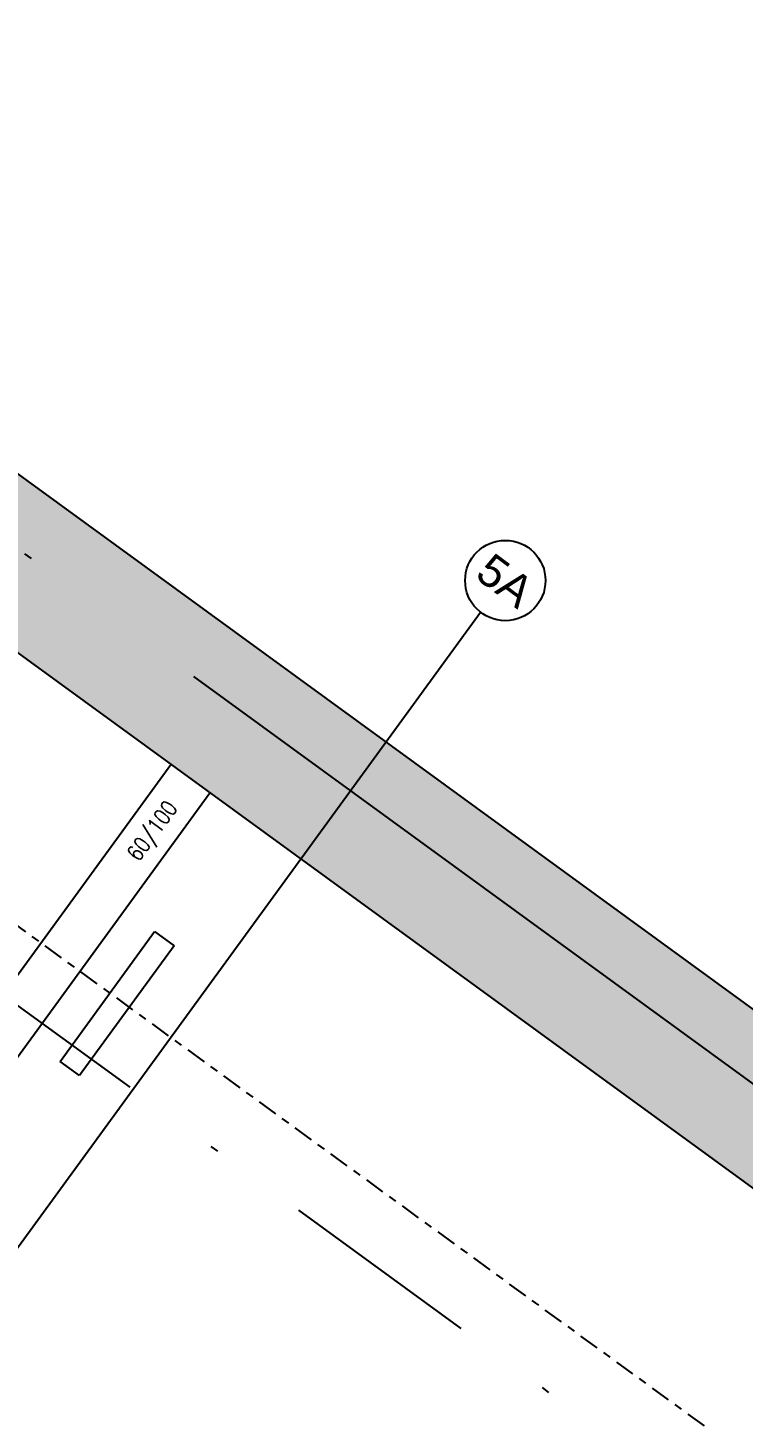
# Model space of a CAD drawing. Header units: millimetres. Extents: x 400382 to 401267, y 4543945 to 4544126.
# Drawn here: x 400736.33 to 400745.24, y 4544046.77 to 4544064.08 of the extents above; entities that cross this region are included whole.
import ezdxf
from ezdxf.enums import TextEntityAlignment as Align

# ---------------------------------------------------------------- set-up
doc = ezdxf.new("R2010")
doc.units = ezdxf.units.MM
for name, pattern in [('AKS', [3, 2.5, -0.25, 0, -0.25]), ('CENTER', [2, 1.25, -0.25, 0.25, -0.25]), ('DASHDOT2', [0.5, 0.25, -0.125, 0, -0.125])]:
    doc.linetypes.add(name, pattern=pattern)
for name, color, linetype in [('aks prota', 2, 'AKS'), ('caks prota', 4, 'Continuous'), ('kiriş boyutu prota', 6, 'Continuous'), ('kiriş prota', 6, 'Continuous'), ('kolon tarama prota', 252, 'Continuous'), ('perde prota', 1, 'Continuous'), ('PRT-AL-TUNEL_EKSENI', 14, 'DASHDOT2'), ('skesit prota', 7, 'Continuous'), ('taks prota', 7, 'Continuous'), ('temel prota', 6, 'Continuous')]:
    doc.layers.add(name, color=color, linetype=linetype)
doc.styles.add('TAKS', font='Arial Unicode.ttf')
doc.styles.add('TKIRIS', font='romanstw.shx')

msp = doc.modelspace()

# ---------------------------------------------------------------- hatches: boundary and pattern name
at = {"layer": 'kolon tarama prota'}
h = msp.add_hatch(color=256, dxfattribs=at)
h.dxf.hatch_style = 1
h.paths.add_polyline_path([(400803.72632, 4544009.33707), (400715.93468, 4544073.28909), (400690.79298, 4544038.77523), (400692.00541, 4544037.89203), (400705.8401, 4544027.81608), (400705.82967, 4544017.50939), (400720.00495, 4544017.49169), (400733.14296, 4544007.9252), (400805.78903, 4544007.83448)])
h.paths.add_polyline_path([(400733.45489, 4544009.92483), (400720.72959, 4544019.1908), (400707.52936, 4544019.20728), (400707.54135, 4544028.80376), (400693.46935, 4544039.05249), (400716.49142, 4544070.65657), (400799.97638, 4544009.84175)], flags=16)
h.paths.add_polyline_path([(400750.0006, 4544017.95423), (400750.00216, 4544019.20424), (400747.90215, 4544019.20686), (400747.90058, 4544017.95685), (400746.43136, 4544017.95869), (400746.4411, 4544025.75874), (400750.64986, 4544025.75349), (400750.6483, 4544024.50348), (400752.74831, 4544024.50085), (400752.74935, 4544025.75086), (400762.30539, 4544025.73893), (400762.30436, 4544024.48873), (400764.03966, 4544024.48656), (400764.03148, 4544017.93671), (400761.73966, 4544017.93957), (400761.74122, 4544019.18958), (400759.64121, 4544019.1922), (400759.63964, 4544017.94219)], flags=0)
h.paths.add_polyline_path([(400750.30098, 4544018.25386), (400750.30254, 4544019.50387), (400747.60252, 4544019.50724), (400747.60096, 4544018.25723), (400746.73174, 4544018.25832), (400746.74073, 4544025.45836), (400750.34948, 4544025.45386), (400750.34792, 4544024.20385), (400753.04794, 4544024.20048), (400753.0495, 4544025.45049), (400762.00554, 4544025.4393), (400762.00398, 4544024.1891), (400763.73928, 4544024.18693), (400763.73185, 4544018.23709), (400762.04004, 4544018.2392), (400762.0416, 4544019.48921), (400759.34158, 4544019.49258), (400759.34002, 4544018.24257)], flags=0)
h.paths.add_polyline_path([(400728.48066, 4544057.22162), (400728.23818, 4544057.39825), (400729.41578, 4544059.01483), (400729.65826, 4544058.83819)], flags=0)

# ---------------------------------------------------------------- linework, layer by layer
at = {"layer": 'aks prota', "ltscale": 10}
for p, q in [((400807.26333, 4544005.83262), (400712.74796, 4544074.68256)), ((400714.47021, 4544019.05301), (400741.96715, 4544056.80008))]:
    msp.add_line(p, q, dxfattribs=at)
at = {"layer": 'caks prota', "ltscale": 0.05}
msp.add_circle((400742.27469, 4544057.19465), 0.5, dxfattribs=at)
at = {"layer": 'kiriş prota'}
for p, q in [((400733.04946, 4544047.9549), (400738.11313, 4544054.90618)), ((400733.53443, 4544047.60162), (400738.5981, 4544054.5529))]:
    msp.add_line(p, q, dxfattribs=at)
at = {"layer": 'perde prota'}
for p, q in [((400715.93468, 4544073.28909), (400805.78903, 4544007.83448)), ((400799.97638, 4544009.84175), (400716.49142, 4544070.65657))]:
    msp.add_line(p, q, dxfattribs=at)
at = {"layer": 'PRT-AL-TUNEL_EKSENI', "ltscale": 10}
msp.add_line((400799.43729, 4544005.84239), (400710.03948, 4544070.96443), dxfattribs=at)
at = {"layer": 'skesit prota', "linetype": 'CENTER', "ltscale": 0.2}
msp.add_line((400708.9818, 4544072.72414), (400804.92401, 4544002.83481), dxfattribs=at)
at = {"layer": 'temel prota', "color": 5}
for p, q in [((400736.73224, 4544051.20854), (400737.90984, 4544052.82511)), ((400737.90984, 4544052.82511), (400738.15233, 4544052.64848)), ((400738.15233, 4544052.64848), (400736.97473, 4544051.0319)), ((400736.97473, 4544051.0319), (400736.73224, 4544051.20854))]:
    msp.add_line(p, q, dxfattribs=at)

# ---------------------------------------------------------------- texts
at = {"layer": 'kiriş boyutu prota', "ltscale": 0.05, "style": 'TKIRIS', "width": 0.8}
msp.add_text('60/100', height=0.200002, rotation=53.928447, dxfattribs=at).set_placement((400738.12373, 4544054.4183), align=Align.MIDDLE_RIGHT)
at = {"layer": 'taks prota', "style": 'TAKS'}
msp.add_text('5A', height=0.400003, rotation=323.433614, dxfattribs=at).set_placement((400742.27469, 4544057.19465), align=Align.MIDDLE_CENTER)

doc.saveas('drawing.dxf')
